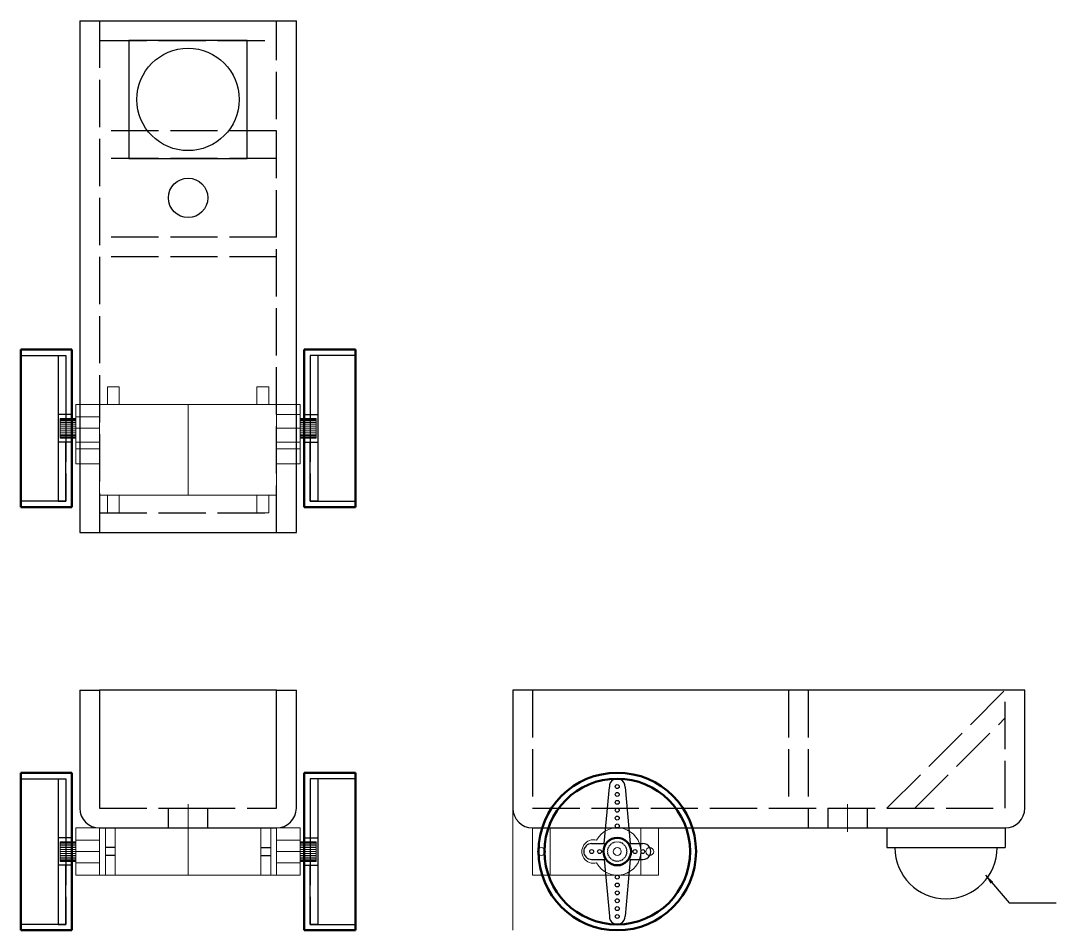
# Model space of a CAD drawing. Header units: millimetres. Extents: x -130 to 350, y -340 to 287.
# Drawn here: x -130 to 133, y -26 to 205 of the extents above; entities that cross this region are included whole.
import ezdxf

# ---------------------------------------------------------------- set-up
doc = ezdxf.new("R2010")
doc.units = ezdxf.units.MM
doc.linetypes.add('ACAD_ISO02W100', pattern=[15, 12, -3])
doc.linetypes.add('ACAD_ISO10W100', pattern=[18, 12, -2.95, 0.1, -2.95])
for name, color, linetype, lineweight, true_color in [('globoki', 5, 'Continuous', 25, 0x0000ff), ('kotirne', 4, 'Continuous', 13, 0x00ffff), ('nevidni', 252, 'ACAD_ISO02W100', 25, 0xa0a0a4), ('penjen', 7, 'Continuous', 25, 0x000000), ('servo', 54, 'Continuous', 13, 0x808000), ('servoroka', 134, 'Continuous', 25, 0x008080), ('srednjica', 7, 'ACAD_ISO10W100', 18, 0x000000), ('Zamasek', 2, 'Continuous', 50, 0xffff00)]:
    doc.layers.add(name, color=color, linetype=linetype, lineweight=lineweight, true_color=true_color)
doc.styles.get("Standard").update_dxf_attribs({"font": ''})
doc.styles.get('Standard').set_extended_font_data('txt')
doc.dimstyles.get("Standard").update_dxf_attribs({"dimtxt": 2.5, "dimasz": 2.5, "dimexe": 1.25, "dimexo": 0.625, "dimtad": 1, "dimtxsty": 'Standard', "dimcen": 2.5, "dimadec": 0, "dimazin": 0, "dimtfac": 1, "dimtmove": 0, "dimatfit": 3, "dimfxl": 1, "dimarcsym": 0})

msp = doc.modelspace()

# ---------------------------------------------------------------- linework, layer by layer
at = {"layer": 'globoki'}
for p, q in [((-72.5, 200), (-102.5, 200)), ((-102.5, 200), (-102.5, 170)), ((-72.5, 170), (-72.5, 200)), ((-102.5, 170), (-72.5, 170)), ((90, 0), (90, -5)), ((120, 0), (120, -5)), ((90, -5), (120, -5))]:
    msp.add_line(p, q, dxfattribs=at)
msp.add_circle((-87.5, 185), 13, dxfattribs=at)
msp.add_arc((105, -5), 13, 180, 0, dxfattribs=at)
at = {"layer": 'kotirne'}
msp.add_line((-5, 5), (-5, -26), dxfattribs=at)
at = {"layer": 'nevidni'}
for p, q in [((-110, 205), (-110, 75)), ((-65, 75), (-65, 205)), ((-110, 200), (-65, 200)), ((-65, 177.07), (-110, 177.07)), ((-65, 170), (-110, 170)), ((-65, 150), (-110, 150)), ((-65, 145), (-110, 145)), ((-130, 120), (-118.5, 120)), ((-118.5, 120), (-118.5, 83)), ((-56.5, 120), (-56.5, 83)), ((-45, 120), (-56.5, 120)), ((-118.5, 83), (-130, 83)), ((-56.5, 83), (-45, 83)), ((-110, 80), (-65, 80)), ((0, 35), (0, 5)), ((65, 35), (65, 5)), ((70, 35), (70, 5)), ((90, 5), (120, 35)), ((120, 5), (120, 35)), ((97.07, 5), (120, 27.93)), ((-130, 12.5), (-118.5, 12.5)), ((-118.5, 12.5), (-118.5, -24.5)), ((-56.5, 12.5), (-56.5, -24.5)), ((-45, 12.5), (-56.5, 12.5)), ((-110, 5), (-87.5, 5)), ((-92.5, 0), (-92.5, 5)), ((-87.5, 5), (-65, 5)), ((-82.5, 0), (-82.5, 5)), ((0, 5), (120, 5)), ((70, 5), (70, 0)), ((75, 5), (75, 0)), ((85, 5), (85, 0)), ((-106, -5), (-108.5, -5)), ((-69, -5), (-66.5, -5)), ((-106, -7), (-108.5, -7)), ((-69, -7), (-66.5, -7)), ((-118.5, -24.5), (-130, -24.5)), ((-56.5, -24.5), (-45, -24.5))]:
    msp.add_line(p, q, dxfattribs=at)
at = {"layer": 'penjen'}
for p, q in [((-115, 205), (-115, 75)), ((-115, 205), (-60, 205)), ((-60, 75), (-60, 205)), ((-115, 75), (-60, 75)), ((-115, 35), (-115, 5)), ((-115, 35), (-110, 35)), ((-65, 35), (-110, 35)), ((-110, 35), (-110, 5)), ((-65, 5), (-65, 35)), ((-65, 35), (-60, 35)), ((-60, 5), (-60, 35)), ((125, 35), (-5, 35)), ((-5, 35), (-5, 5)), ((125, 5), (125, 35)), ((-110, 0), (-87.5, 0)), ((-110, 0), (-110, 0)), ((-87.5, 0), (-65, 0)), ((-65, 0), (-65, 0)), ((0, 0), (120, 0))]:
    msp.add_line(p, q, dxfattribs=at)
msp.add_circle((-87.5, 160), 5, dxfattribs=at)
for centre, start, end in [((-110, 5), 180, 270), ((-65, 5), 270, 0), ((0, 5), 180, 270), ((120, 5), 270, 0)]:
    msp.add_arc(centre, 5, start, end, dxfattribs=at)
at = {"layer": 'servo'}
for p, q in [((-108, 112), (-108, 107.5)), ((-108, 112), (-105, 112)), ((-105, 112), (-105, 107.5)), ((-70, 112), (-70, 107.5)), ((-70, 112), (-67, 112)), ((-67, 112), (-67, 107.5)), ((-116, 92.5), (-116, 107.5)), ((-116, 107.5), (-110, 107.5)), ((-110, 92.5), (-110, 107.5)), ((-110, 107.5), (-65, 107.5)), ((-87.5, 107.5), (-87.5, 84.5)), ((-65, 92.5), (-65, 107.5)), ((-59, 107.5), (-65, 107.5)), ((-59, 92.5), (-59, 107.5)), ((-120, 99), (-120, 104)), ((-116, 104), (-120, 104)), ((-116, 103.99), (-120, 103.99)), ((-116, 103.88), (-120, 103.88)), ((-116, 103.67), (-120, 103.67)), ((-116, 103.36), (-120, 103.36)), ((-116, 102.97), (-120, 102.97)), ((-116, 104.4), (-110, 104.4)), ((-65, 105), (-59, 105)), ((-55, 104), (-59, 104)), ((-55, 103.99), (-59, 103.99)), ((-55, 103.88), (-59, 103.88)), ((-55, 103.67), (-59, 103.67)), ((-55, 103.36), (-59, 103.36)), ((-55, 102.97), (-59, 102.97)), ((-55, 99), (-55, 104)), ((-116, 102.52), (-120, 102.52)), ((-116, 102.02), (-120, 102.02)), ((-116, 101.5), (-120, 101.5)), ((-116, 100.98), (-120, 100.98)), ((-116, 100.48), (-120, 100.48)), ((-116, 100.48), (-120, 100.48)), ((-116, 100.03), (-120, 100.03)), ((-116, 101.5), (-110, 101.5)), ((-65, 101.5), (-59, 101.5)), ((-55, 102.52), (-59, 102.52)), ((-55, 102.02), (-59, 102.02)), ((-55, 101.5), (-59, 101.5)), ((-55, 100.98), (-59, 100.98)), ((-55, 100.48), (-59, 100.48)), ((-55, 100.48), (-59, 100.48)), ((-55, 100.03), (-59, 100.03)), ((-116, 99.64), (-120, 99.64)), ((-116, 99.33), (-120, 99.33)), ((-116, 99.12), (-120, 99.12)), ((-116, 99.01), (-120, 99.01)), ((-116, 99), (-120, 99)), ((-116, 98), (-110, 98)), ((-59, 98), (-65, 98)), ((-55, 99.64), (-59, 99.64)), ((-55, 99.33), (-59, 99.33)), ((-55, 99.12), (-59, 99.12)), ((-55, 99.01), (-59, 99.01)), ((-55, 99), (-59, 99)), ((-110, 96.25), (-116, 96.25)), ((-65, 96.25), (-59, 96.25)), ((-110, 92.5), (-116, 92.5)), ((-110, 92.5), (-110, 84.5)), ((-59, 92.5), (-65, 92.5)), ((-65, 92.5), (-65, 84.5)), ((-110, 84.5), (-65, 84.5)), ((-108, 80), (-108, 84.5)), ((-105, 80), (-105, 84.5)), ((-70, 80), (-70, 84.5)), ((-67, 80), (-67, 84.5)), ((-108, 80), (-105, 80)), ((-70, 80), (-67, 80)), ((-116, -12), (-116, 0)), ((-116, 0), (-110, 0)), ((-110, -12), (-110, 0)), ((-108.5, -12), (-108.5, 0)), ((-106, -12), (-106, 0)), ((-87.5, -12), (-87.5, 0)), ((-69, -12), (-69, 0)), ((-66.5, -12), (-66.5, 0)), ((-65, -12), (-65, 0)), ((-59, 0), (-65, 0)), ((-59, -12), (-59, 0)), ((0, -12), (0, 0)), ((4.5, 0), (4.5, -12)), ((27.5, 0), (27.5, -12)), ((32, 0), (32, -12)), ((-120, -8.5), (-120, -3.5)), ((-120, -3.5), (-116, -3.5)), ((-120, -3.51), (-116, -3.51)), ((-120, -3.62), (-116, -3.62)), ((-120, -3.83), (-116, -3.83)), ((-120, -4.14), (-116, -4.14)), ((-120, -4.53), (-116, -4.53)), ((-120, -4.98), (-116, -4.98)), ((-110, -3.1), (-116, -3.1)), ((-59, -3.1), (-65, -3.1)), ((-59, -3.5), (-55, -3.5)), ((-59, -3.51), (-55, -3.51)), ((-59, -3.62), (-55, -3.62)), ((-59, -3.83), (-55, -3.83)), ((-59, -4.14), (-55, -4.14)), ((-59, -4.53), (-55, -4.53)), ((-59, -4.98), (-55, -4.98)), ((-55, -8.5), (-55, -3.5)), ((19.22, -5.26), (19.05, -5.48)), ((19.42, -4.8), (19.22, -4.98)), ((19.22, -4.98), (19.22, -5.26)), ((19.48, -4.53), (19.42, -4.8)), ((19.72, -4.39), (19.48, -4.53)), ((19.83, -4.14), (19.72, -4.39)), ((20.09, -4.06), (19.83, -4.14)), ((20.25, -3.83), (20.09, -4.06)), ((20.52, -3.81), (20.25, -3.83)), ((20.73, -3.62), (20.52, -3.81)), ((21, -3.65), (20.73, -3.62)), ((21.24, -3.51), (21, -3.65)), ((21.5, -3.6), (21.24, -3.51)), ((21.76, -3.51), (21.5, -3.6)), ((22, -3.65), (21.76, -3.51)), ((22.27, -3.62), (22, -3.65)), ((22.48, -3.81), (22.27, -3.62)), ((22.75, -3.83), (22.48, -3.81)), ((22.91, -4.06), (22.75, -3.83)), ((23.17, -4.14), (22.91, -4.06)), ((23.28, -4.39), (23.17, -4.14)), ((23.52, -4.53), (23.28, -4.39)), ((23.58, -4.8), (23.52, -4.53)), ((23.78, -4.98), (23.58, -4.8)), ((23.78, -5.26), (23.78, -4.98)), ((23.95, -5.48), (23.78, -5.26)), ((-120, -5.48), (-116, -5.48)), ((-120, -6), (-116, -6)), ((-120, -6.52), (-116, -6.52)), ((-120, -7.02), (-116, -7.02)), ((-120, -7.02), (-116, -7.02)), ((-120, -7.47), (-116, -7.47)), ((-120, -7.86), (-116, -7.86)), ((-110, -6), (-116, -6)), ((-59, -6), (-65, -6)), ((-59, -5.48), (-55, -5.48)), ((-59, -6), (-55, -6)), ((-59, -6.52), (-55, -6.52)), ((-59, -7.02), (-55, -7.02)), ((-59, -7.02), (-55, -7.02)), ((-59, -7.47), (-55, -7.47)), ((-59, -7.86), (-55, -7.86)), ((19.11, -5.75), (19, -6)), ((19, -6), (19.11, -6.25)), ((19.05, -5.48), (19.11, -5.75)), ((19.11, -6.25), (19.05, -6.52)), ((19.05, -6.52), (19.22, -6.74)), ((19.22, -6.74), (19.22, -7.02)), ((19.22, -7.02), (19.42, -7.2)), ((19.42, -7.2), (19.48, -7.47)), ((19.48, -7.47), (19.72, -7.61)), ((19.72, -7.61), (19.83, -7.86)), ((19.83, -7.86), (20.09, -7.94)), ((22.91, -7.94), (23.17, -7.86)), ((23.17, -7.86), (23.28, -7.61)), ((23.28, -7.61), (23.52, -7.47)), ((23.52, -7.47), (23.58, -7.2)), ((23.58, -7.2), (23.78, -7.02)), ((23.78, -6.74), (23.95, -6.52)), ((23.78, -7.02), (23.78, -6.74)), ((23.89, -5.75), (23.95, -5.48)), ((24, -6), (23.89, -5.75)), ((23.89, -6.25), (24, -6)), ((23.95, -6.52), (23.89, -6.25)), ((-120, -8.17), (-116, -8.17)), ((-120, -8.38), (-116, -8.38)), ((-120, -8.49), (-116, -8.49)), ((-120, -8.5), (-116, -8.5)), ((-110, -8.9), (-116, -8.9)), ((-59, -8.9), (-65, -8.9)), ((-59, -8.17), (-55, -8.17)), ((-59, -8.38), (-55, -8.38)), ((-59, -8.49), (-55, -8.49)), ((-59, -8.5), (-55, -8.5)), ((20.09, -7.94), (20.25, -8.17)), ((20.25, -8.17), (20.52, -8.19)), ((20.52, -8.19), (20.73, -8.38)), ((20.73, -8.38), (21, -8.35)), ((21, -8.35), (21.24, -8.49)), ((21.24, -8.49), (21.5, -8.4)), ((21.5, -8.4), (21.76, -8.49)), ((21.76, -8.49), (22, -8.35)), ((22, -8.35), (22.27, -8.38)), ((22.27, -8.38), (22.48, -8.19)), ((22.48, -8.19), (22.75, -8.17)), ((22.75, -8.17), (22.91, -7.94)), ((-116, -12), (-110, -12)), ((-110, -12), (-87.5, -12)), ((-87.5, -12), (-65, -12)), ((-65, -12), (-59, -12)), ((0, -12), (32, -12))]:
    msp.add_line(p, q, dxfattribs=at)
for centre in [(2.25, -6), (21.5, -6), (29.75, -6)]:
    msp.add_circle(centre, 1, dxfattribs=at)
for centre, radius, start, end in [((21.5, -6), 6, 208.955, 151.045), ((15.5, -6), 3, 75.5225, 284.4775)]:
    msp.add_arc(centre, radius, start, end, dxfattribs=at)
at = {"layer": 'servoroka'}
for p, q in [((-120.5, 120), (-120.5, 83)), ((-120.5, 120), (-118.5, 120)), ((-118.5, 120), (-118.5, 105)), ((-54.5, 120), (-56.5, 120)), ((-56.5, 120), (-56.5, 105)), ((-54.5, 120), (-54.5, 83)), ((-117, 105), (-120.5, 105)), ((-117, 105), (-117, 98)), ((-58, 105), (-54.5, 105)), ((-58, 105), (-58, 98)), ((-117, 98), (-120.5, 98)), ((-118.5, 83), (-118.5, 98)), ((-58, 98), (-54.5, 98)), ((-56.5, 83), (-56.5, 98)), ((-120.5, 83), (-118.5, 83)), ((-54.5, 83), (-56.5, 83)), ((-120.5, 12.5), (-120.5, -24.5)), ((-120.5, 12.5), (-118.5, 12.5)), ((-118.5, 12.5), (-118.5, -2.5)), ((-54.5, 12.5), (-56.5, 12.5)), ((-56.5, 12.5), (-56.5, -2.5)), ((-54.5, 12.5), (-54.5, -24.5)), ((18.19, -3.98), (19.5, 10.38)), ((23.5, 10.38), (24.81, -3.98)), ((-117, -2.5), (-120.5, -2.5)), ((-117, -2.5), (-117, -9.5)), ((-58, -2.5), (-54.5, -2.5)), ((-58, -2.5), (-58, -9.5)), ((15, -3.98), (18.19, -3.98)), ((24.81, -3.98), (28.01, -3.98)), ((18, -6), (18.06, -5.36)), ((18, -6), (18.06, -6.64)), ((24.94, -5.36), (25, -6)), ((25, -6), (24.94, -6.64)), ((-117, -9.5), (-120.5, -9.5)), ((-118.5, -24.5), (-118.5, -9.5)), ((-58, -9.5), (-54.5, -9.5)), ((-56.5, -24.5), (-56.5, -9.5)), ((15, -8.02), (18.19, -8.02)), ((18.19, -8.02), (19.5, -22.38)), ((24.81, -8.02), (23.5, -22.38)), ((24.81, -8.02), (28.01, -8.02)), ((-120.5, -24.5), (-118.5, -24.5)), ((-54.5, -24.5), (-56.5, -24.5))]:
    msp.add_line(p, q, dxfattribs=at)
for centre, radius in [((21.5, 10.5), 0.5), ((21.5, 8.5), 0.5), ((21.5, 6.5), 0.5), ((21.5, 4.5), 0.5), ((21.5, 2.5), 0.5), ((21.5, 0.5), 0.5), ((21.5, -6), 3.5), ((15, -6), 0.5), ((17, -6), 0.5), ((26, -6), 0.5), ((28, -6), 0.5), ((21.5, -12.5), 0.5), ((21.5, -14.5), 0.5), ((21.5, -16.5), 0.5), ((21.5, -18.5), 0.5), ((21.5, -20.5), 0.5), ((21.5, -22.5), 0.5)]:
    msp.add_circle(centre, radius, dxfattribs=at)
for centre, radius, start, end in [((21.5, 10.5), 2, 356.519, 183.481), ((15, -6), 2.02, 90, 270), ((28, -6), 2.02, 269.8585, 90.1415), ((21.5, -22.5), 2, 176.519, 3.481)]:
    msp.add_arc(centre, radius, start, end, dxfattribs=at)
at = {"layer": 'srednjica'}
for p, q in [((-87.5, -1), (-87.5, 6)), ((80, 6), (80, -1))]:
    msp.add_line(p, q, dxfattribs=at)
at = {"layer": 'Zamasek'}
for p, q in [((-130, 121.5), (-117, 121.5)), ((-130, 121.5), (-130, 120)), ((-117, 121.5), (-117, 81.5)), ((-45, 121.5), (-58, 121.5)), ((-58, 121.5), (-58, 81.5)), ((-45, 120), (-45, 121.5)), ((-130, 120), (-130, 83)), ((-45, 120), (-45, 83)), ((-130, 81.5), (-130, 83)), ((-45, 81.5), (-45, 83)), ((-117, 81.5), (-130, 81.5)), ((-58, 81.5), (-45, 81.5)), ((-130, 12.5), (-130, 14)), ((-130, 14), (-117, 14)), ((-117, 14), (-117, -26)), ((-45, 14), (-58, 14)), ((-58, 14), (-58, -26)), ((-45, 14), (-45, 12.5)), ((-130, 12.5), (-130, -24.5)), ((-45, 12.5), (-45, -24.5)), ((-130, -26), (-130, -24.5)), ((-117, -26), (-130, -26)), ((-58, -26), (-45, -26)), ((-45, -26), (-45, -24.5))]:
    msp.add_line(p, q, dxfattribs=at)
for radius in [20, 18.5, 3.5]:
    msp.add_circle((21.5, -6), radius, dxfattribs=at)

# ---------------------------------------------------------------- leaders
at = {"layer": 'kotirne'}
msp.add_leader([(115, -12), (121, -19), (133, -19)], dimstyle='Standard', override={"dimscale": 1}, dxfattribs=at)

doc.saveas('drawing.dxf')
